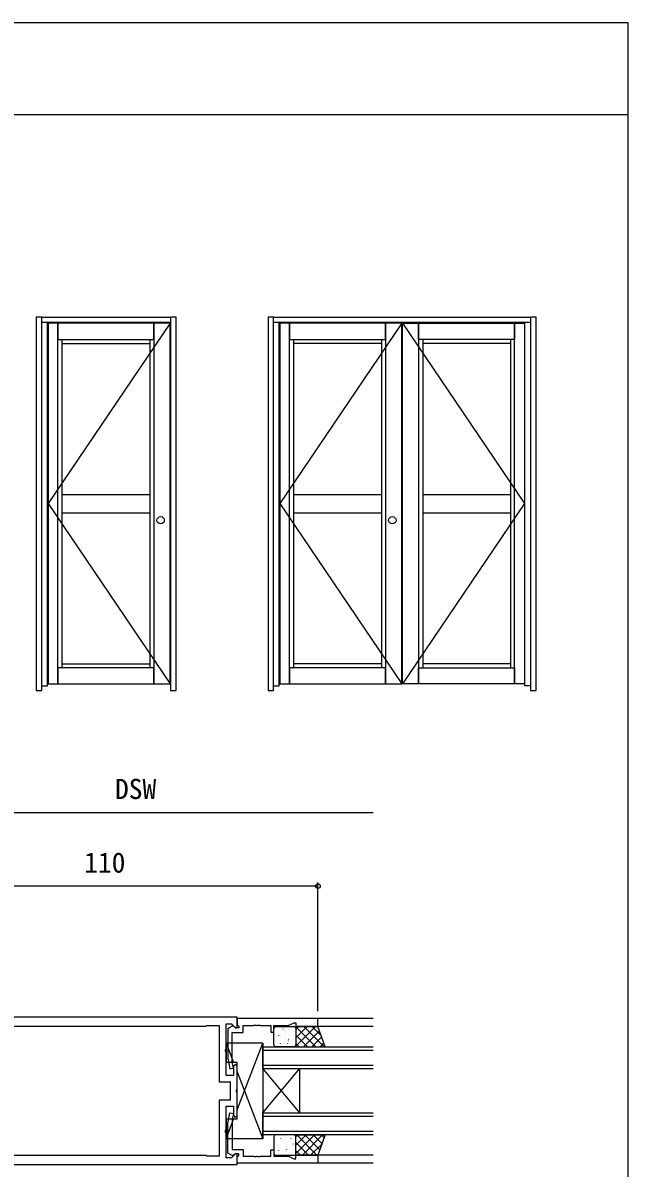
# Model space of a CAD drawing. Units: millimetres, scale not verified. Extents: x -437 to 438, y -344 to 341.
# Drawn here: x 273.8 to 438.3, y -5.1 to 306.3 of the extents above; entities that cross this region are included whole.
import ezdxf
from ezdxf.enums import TextEntityAlignment as Align

# ---------------------------------------------------------------- set-up
doc = ezdxf.new("R2010")
doc.units = ezdxf.units.MM
doc.header["$LTSCALE"] = 2
for name, color, linetype in [('0-2_YKK_11', 7, 'Continuous'), ('0-3_YKK_12', 2, 'Continuous'), ('0-4_YKK_13', 4, 'Continuous'), ('0-5_YKK_A1', 4, 'Continuous'), ('0-6_YKK_D', 6, 'Continuous'), ('0-7_YKK_ZWAK', 7, 'Continuous')]:
    doc.layers.add(name, color=color, linetype=linetype)
doc.styles.add('ＭＳ ゴシック', font='')
doc.styles.get('ＭＳ ゴシック').set_extended_font_data('MS Gothic')

msp = doc.modelspace()

# ---------------------------------------------------------------- linework, layer by layer
at = {"layer": '0-2_YKK_11'}
for points in [[(331.977, 35.89), (247.662, 35.89), (247.379, 35.689)], [(247.662, -4.11), (331.977, -4.11), (331.977, -1.309), (331.607, -1.156), (330.453, -2.31), (328.977, -2.31), (328.977, 4.432), (328.857, 4.615), (328.857, 5.165), (328.977, 5.349), (328.977, 11.69), (330.977, 11.69), (330.977, 9.19), (331.477, 8.69), (331.977, 9.19), (331.977, 15.432), (331.857, 15.615), (331.857, 16.165), (331.977, 16.349), (331.977, 22.59), (331.477, 23.09), (330.977, 22.59), (330.977, 20.09), (328.977, 20.09), (328.977, 26.432), (328.857, 26.615), (328.857, 27.165), (328.977, 27.349), (328.977, 34.09), (330.453, 34.09), (331.607, 32.937), (331.977, 33.09), (331.977, 35.89)]]:
    msp.add_lwpolyline(points, dxfattribs=at)
for points in [[(353.977, 35.59), (331.977, 35.59), (331.977, 33.96), (332.277, 33.66), (332.477, 33.46), (332.477, 32.99), (331.527, 32.99), (331.027, 33.49), (330.689, 33.49), (329.477, 32.79), (329.477, 24.782), (329.985, 21.904), (330.969, 22.077), (330.677, 23.736), (330.677, 31.79), (333.677, 31.79), (333.677, 33.66), (336.469, 33.66), (336.652, 33.78), (337.202, 33.78), (337.385, 33.66), (337.469, 33.66), (337.652, 33.78), (338.202, 33.78), (338.385, 33.66), (341.177, 33.66), (341.177, 31.89), (341.977, 31.89), (341.977, 33.66), (345.911, 33.66), (347.477, 34.39), (347.977, 34.39), (347.977, 33.39), (353.977, 33.39)], [(323.477, 33.39), (251.318, 33.39), (251.318, 19.09), (251.518, 18.89), (251.518, 12.89), (251.318, 12.69), (251.318, -1.61), (323.477, -1.61), (323.677, -1.81), (327.177, -1.81), (327.177, 13.49), (330.177, 13.49), (330.177, 18.29), (327.177, 18.29), (327.177, 33.59), (323.677, 33.59)], [(353.977, -3.81), (331.977, -3.81), (331.977, -2.18), (332.277, -1.88), (332.477, -1.68), (332.477, -1.21), (331.527, -1.21), (331.027, -1.71), (330.689, -1.71), (329.477, -1.01), (329.477, 6.998), (329.985, 9.877), (330.969, 9.704), (330.677, 8.045), (330.677, -0.01), (333.677, -0.01), (333.677, -1.88), (336.469, -1.88), (336.652, -2), (337.202, -2), (337.385, -1.88), (337.469, -1.88), (337.652, -2), (338.202, -2), (338.385, -1.88), (341.177, -1.88), (341.177, -0.11), (341.977, -0.11), (341.977, -1.88), (345.911, -1.88), (347.477, -2.61), (347.977, -2.61), (347.977, -1.61), (353.977, -1.61)]]:
    msp.add_lwpolyline(points, close=True, dxfattribs=at)
at = {"layer": '0-3_YKK_12'}
for p, q in [((368.977, 35.59), (331.977, 35.59)), ((368.977, 33.39), (353.927, 33.39)), ((338.977, 27.89), (368.977, 27.89)), ((368.977, 26.89), (338.977, 26.89)), ((338.977, 22.89), (368.977, 22.89)), ((338.977, 21.89), (338.977, 9.89)), ((338.977, 21.89), (348.977, 9.89)), ((338.977, 9.89), (348.977, 21.89)), ((348.977, 21.89), (348.977, 9.89)), ((338.977, 9.89), (368.977, 9.89)), ((368.977, 8.89), (338.977, 8.89)), ((338.977, 4.89), (368.977, 4.89)), ((368.977, -1.61), (353.977, -1.61)), ((368.977, -3.81), (331.977, -3.81))]:
    msp.add_line(p, q, dxfattribs=at)
for points in [[(368.977, 21.89), (338.977, 21.89), (338.977, 27.89)], [(368.977, 3.89), (338.977, 3.89), (338.977, 9.89)]]:
    msp.add_lwpolyline(points, dxfattribs=at)
at = {"layer": '0-4_YKK_13'}
for p, q in [((341.977, 28.39), (341.977, 32.89)), ((342.477, 33.39), (347.477, 33.39)), ((342.541, 32.946), (342.517, 32.902)), ((344.485, 32.754), (344.397, 32.708)), ((345.165, 31.513), (345.141, 31.469)), ((345.899, 32.583), (345.892, 32.576)), ((347.356, 32.156), (347.332, 32.112)), ((353.311, 33.39), (347.977, 28.056)), ((351.066, 33.39), (347.977, 30.301)), ((348.821, 33.39), (347.977, 32.546)), ((353.379, 27.89), (347.977, 33.292)), ((347.977, 32.89), (347.977, 28.482)), ((354.398, 32.232), (350.056, 27.89)), ((355.624, 27.89), (350.124, 33.39)), ((354.896, 30.863), (352.369, 33.39)), ((338.976, 28.89), (328.977, 28.891)), ((328.977, 28.891), (328.977, 23.59)), ((328.977, 28.891), (331.015, 23.59)), ((331.977, 10.691), (338.976, 28.89)), ((343.275, 30.921), (343.251, 30.878)), ((343.707, 28.845), (343.683, 28.801)), ((343.695, 30.608), (343.687, 30.601)), ((345.715, 28.822), (345.707, 28.815)), ((345.899, 29.488), (345.875, 29.444)), ((346.01, 29.865), (345.921, 29.818)), ((347.789, 30.079), (347.765, 30.035)), ((347.882, 30.763), (347.875, 30.757)), ((351.134, 27.89), (347.977, 31.047)), ((348.889, 27.89), (347.977, 28.802)), ((354.997, 30.586), (352.301, 27.89)), ((355.596, 28.939), (354.547, 27.89)), ((347.477, 27.89), (342.477, 27.89)), ((331.977, 23.59), (328.977, 23.59)), ((331.977, 8.19), (331.977, 23.59)), ((331.977, 21.09), (338.976, 2.89)), ((331.977, 8.19), (328.977, 8.19)), ((328.977, 8.19), (328.977, 2.89)), ((328.977, 2.89), (331.015, 8.19)), ((341.977, 3.39), (341.977, -1.11)), ((347.477, 3.89), (342.477, 3.89)), ((345.21, 3.203), (345.203, 3.196)), ((352.997, 3.89), (347.977, -1.13)), ((350.752, 3.89), (347.977, 1.115)), ((348.507, 3.89), (347.977, 3.36)), ((347.977, -1.11), (347.977, 3.299)), ((353.693, -1.61), (348.193, 3.89)), ((355.242, 3.89), (349.742, -1.61)), ((354.5, -0.172), (350.438, 3.89)), ((355.099, 1.475), (352.683, 3.89)), ((355.697, 3.121), (354.928, 3.89)), ((342.544, 1.768), (342.52, 1.724)), ((343.005, 1.228), (342.998, 1.221)), ((343.968, 2.92), (343.879, 2.874)), ((344.735, 2.411), (344.711, 2.367)), ((345.167, 0.335), (345.144, 0.291)), ((345.492, 0.031), (345.404, -0.016)), ((346.625, 3.003), (346.601, 2.959)), ((347.193, 1.384), (347.185, 1.377)), ((347.359, 0.978), (347.335, 0.934)), ((351.448, -1.61), (347.977, 1.861)), ((355.114, 1.517), (351.987, -1.61)), ((342.477, -1.61), (347.477, -1.61)), ((343.278, -0.257), (343.254, -0.301)), ((345.025, -0.558), (345.018, -0.565)), ((347.791, -1.099), (347.767, -1.143)), ((349.203, -1.61), (347.977, -0.384))]:
    msp.add_line(p, q, dxfattribs=at)
for points in [[(355.977, 27.89), (353.977, 33.39), (347.977, 33.39), (347.977, 27.89)], [(355.977, 3.89), (353.977, -1.61), (347.977, -1.61), (347.977, 3.89)]]:
    msp.add_lwpolyline(points, close=True, dxfattribs=at)
msp.add_lwpolyline([(338.976, 28.89), (338.976, 2.89), (328.977, 2.89)], dxfattribs=at)
for centre, radius, start, end in [((342.477, 32.89), 0.5, 90, 180), ((347.477, 32.89), 0.5, 0, 90), ((342.477, 28.39), 0.5, 180, 270), ((347.472, 28.401), 0.511, 270.5091, 9.10687), ((342.477, 3.39), 0.5, 90, 180), ((347.472, 3.379), 0.511, 350.89313, 89.4909), ((342.477, -1.11), 0.5, 180, 270), ((347.477, -1.11), 0.5, 270, 0)]:
    msp.add_arc(centre, radius, start, end, dxfattribs=at)
at = {"layer": '0-5_YKK_A1'}
for p, q in [((284.35, 220.25), (284.35, 130.95)), ((284.35, 219.15), (308.25, 219.15)), ((308.25, 220.25), (308.25, 130.95)), ((347.35, 220.25), (347.35, 130.95)), ((371.25, 219.15), (347.35, 219.15)), ((371.25, 220.25), (371.25, 130.95)), ((382.45, 220.25), (382.45, 130.95)), ((406.35, 219.15), (382.45, 219.15)), ((406.35, 220.25), (406.35, 130.95)), ((284.35, 178.1), (308.25, 178.1)), ((347.35, 178.1), (371.25, 178.1)), ((382.45, 178.1), (406.35, 178.1)), ((284.35, 173.1), (308.25, 173.1)), ((347.35, 173.1), (371.25, 173.1)), ((382.45, 173.1), (406.35, 173.1)), ((284.35, 132.05), (308.25, 132.05)), ((371.25, 132.05), (347.35, 132.05)), ((406.35, 132.05), (382.45, 132.05))]:
    msp.add_line(p, q, dxfattribs=at)
for points in [[(277.4, 124.8), (278.9, 124.8), (278.9, 226.3), (277.4, 226.3)], [(278.9, 226.3), (313.9, 226.3), (313.9, 224.8), (278.9, 224.8)], [(283.25, 224.65), (280.6, 224.65), (280.6, 126.55), (283.25, 126.55)], [(283.25, 220.25), (309.35, 220.25), (309.35, 224.65), (283.25, 224.65)], [(309.35, 126.55), (313.75, 126.55), (313.75, 224.65), (309.35, 224.65)], [(313.9, 124.8), (315.4, 124.8), (315.4, 226.3), (313.9, 226.3)], [(340.4, 124.8), (341.9, 124.8), (341.9, 226.3), (340.4, 226.3)], [(341.9, 226.3), (411.8, 226.3), (411.8, 224.8), (341.9, 224.8)], [(346.25, 224.65), (343.6, 224.65), (343.6, 126.55), (346.25, 126.55)], [(346.25, 220.25), (372.35, 220.25), (372.35, 224.65), (346.25, 224.65)], [(372.35, 126.55), (376.75, 126.55), (376.75, 224.65), (372.35, 224.65)], [(381.35, 126.55), (376.95, 126.55), (376.95, 224.65), (381.35, 224.65)], [(407.45, 220.25), (381.35, 220.25), (381.35, 224.65), (407.45, 224.65)], [(407.45, 224.65), (410.1, 224.65), (410.1, 126.55), (407.45, 126.55)], [(411.8, 124.8), (413.3, 124.8), (413.3, 226.3), (411.8, 226.3)], [(309.35, 130.95), (283.25, 130.95), (283.25, 126.55), (309.35, 126.55)], [(372.35, 130.95), (346.25, 130.95), (346.25, 126.55), (372.35, 126.55)], [(381.35, 130.95), (407.45, 130.95), (407.45, 126.55), (381.35, 126.55)]]:
    msp.add_lwpolyline(points, close=True, dxfattribs=at)
for points in [[(278.9, 126.05), (280.45, 126.05), (280.45, 224.8)], [(313.75, 224.65), (280.6, 175.6), (313.75, 126.55)], [(341.9, 126.05), (343.45, 126.05), (343.45, 224.8)], [(376.75, 224.65), (343.6, 175.6), (376.75, 126.55)], [(376.95, 224.65), (410.1, 175.6), (376.95, 126.55)], [(411.8, 126.05), (410.25, 126.05), (410.25, 224.8)]]:
    msp.add_lwpolyline(points, dxfattribs=at)
for centre in [(311.2, 171.05), (374.2, 171.05)]:
    msp.add_circle(centre, 1, dxfattribs=at)
at = {"layer": '0-6_YKK_D'}
for p, q in [((250.977, 91.59), (368.977, 91.59)), ((353.977, 37.59), (353.977, 72.59)), ((353.977, 71.59), (243.977, 71.59))]:
    msp.add_line(p, q, dxfattribs=at)
msp.add_circle((353.977, 71.59), 0.637, dxfattribs=at)
at = {"layer": '0-7_YKK_ZWAK'}
for p, q in [((438.3, 306.3), (-436.7, 306.3)), ((438.3, 281.3), (-436.7, 281.3))]:
    msp.add_line(p, q, dxfattribs=at)
msp.add_lwpolyline([(-436.7, -343.7), (438.3, -343.7), (438.3, 306.3)], dxfattribs=at)

# ---------------------------------------------------------------- texts
at = {"layer": '0-6_YKK_D', "style": 'ＭＳ ゴシック'}
for s, p in [('DSW', (298.791, 93.59)), ('110', (290.412, 73.59))]:
    msp.add_text(s, height=5.499, dxfattribs=at).set_placement(p, align=Align.BOTTOM_LEFT)

doc.saveas('drawing.dxf')
